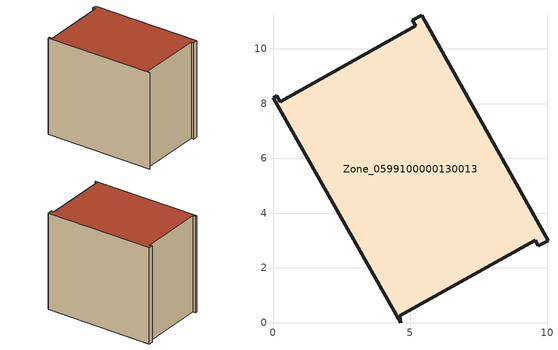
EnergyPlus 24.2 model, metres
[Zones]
Zone_0599100000130013
 floor ground (C_G): 5.42,11.22 10.03,3 9.68,2.81 9.57,3.02 4.62,0.26 4.65,0 0,8.2 0.14,8.28 0.26,8.07 5.2,10.83 5.08,11.04 z0
 wall outside (C_F): 10.03,3 5.42,11.22 5.08,11.04 5.2,10.83 0.26,8.07 0.14,8.28 0,8.2 4.65,0 4.62,0.26 9.57,3.02 9.68,2.81 10.03,3 z0:8.36
 roof outside (C_R): 0.14,8.28 0,8.2 4.65,0 4.62,0.26 9.57,3.02 9.68,2.81 10.03,3 5.42,11.22 5.08,11.04 5.2,10.83 0.26,8.07 z8.36
[BUILDING]
Pand.0599100000130013: North Axis=0; Terrain=City; Loads Convergence Tolerance Value=0.04; Temperature Convergence Tolerance Value=0.4; Solar Distribution=FullExterior; Maximum Number of Warmup Days=25; Minimum Number of Warmup Days=1
[Site:Location]
Rotterdam.The.Hague.AP_ZH_NLD Design_Conditions: Latitude=51.96; Longitude=4.45; Time Zone=1; Elevation=-4.5
[SITE:GROUNDTEMPERATURE:BUILDINGSURFACE]
18, 18, 18, 18, 18, 18, 18, 18, 18, 18, 18, 18
[MATERIAL] Thermal Absorptance=0.9; Solar Absorptance=0.7; Visible Absorptance=0.7
Name | Roughness | Thickness | Conductivity | Density | Specific Heat
G.TI.1965-1974 | MediumSmooth | 0.15 | 0.882353 | 540 | 1210
F.TI.1965-1974 | Rough | 0.3 | 0.697674 | 1920 | 840
R.TI.1965-1974 | MediumRough | 0.2 | 0.232558 | 1500 | 1000
[CONSTRUCTION]
C_G: G.TI.1965-1974
C_F: F.TI.1965-1974
C_R: R.TI.1965-1974
[ZONE]
Zone_0599100000130013: Type=1; Multiplier=1; Ceiling Height=Autocalculate; Volume=Autocalculate; Floor Area=autocalculate; Part of Total Floor Area=Yes
[ZONEINFILTRATION:DESIGNFLOWRATE]
Infil_Zone_0599100000130013: Zone or ZoneList or Space or SpaceList=Zone_0599100000130013; Schedule=AlwaysOn; Design Flow Rate Calculation Method=Flow/Area; Flow Rate per Floor Area=0.003; Constant Term Coefficient=1; Temperature Term Coefficient=0; Velocity Term Coefficient=0; Velocity Squared Term Coefficient=0
[HVACTEMPLATE:ZONE:IDEALLOADSAIRSYSTEM]
Zone_0599100000130013: Maximum Heating Supply Air Temperature=50; Minimum Cooling Supply Air Temperature=13; Maximum Heating Supply Air Humidity Ratio=0.0156; Minimum Cooling Supply Air Humidity Ratio=0.0077; Heating Limit=NoLimit; Cooling Limit=NoLimit; Dehumidification Control Type=ConstantSensibleHeatRatio; Cooling Sensible Heat Ratio=0.7; Dehumidification Setpoint=60; Humidification Control Type=None; Humidification Setpoint=30; Outdoor Air Method=None; Outdoor Air Flow Rate per Person=0.00944; Outdoor Air Flow Rate per Zone Floor Area=0; Outdoor Air Flow Rate per Zone=0; Demand Controlled Ventilation Type=None; Outdoor Air Economizer Type=NoEconomizer; Heat Recovery Type=None; Sensible Heat Recovery Effectiveness=0.7; Latent Heat Recovery Effectiveness=0.65
[ZONECONTROL:THERMOSTAT]
ThermostatControl_Zone_0599100000130013: Zone or ZoneList=Zone_0599100000130013; Control Type Schedule=DualSetpointControlType; Control 1=Thermostat_Zone_0599100000130013; Temperature Difference Between Cutout And Setpoint=0
[THERMOSTATSETPOINT:DUALSETPOINT]
Thermostat_Zone_0599100000130013: Heating Setpoint Temperature Schedule=HeatingSetpoint_Zone_0599100000130013; Cooling Setpoint Temperature Schedule=CoolingSetpoint_Zone_0599100000130013
[SCHEDULE:COMPACT]
HeatingSetpoint_Zone_0599100000130013: Through: 12/31, For: AllDays, Until: 24:00, 21
CoolingSetpoint_Zone_0599100000130013: Through: 12/31, For: AllDays, Until: 24:00, 24
DualSetpointControlType: Through: 12/31, For: AllDays, Until: 24:00, 4
AlwaysOn: Through: 12/31, For: AllDays, Until: 24:00, 1
